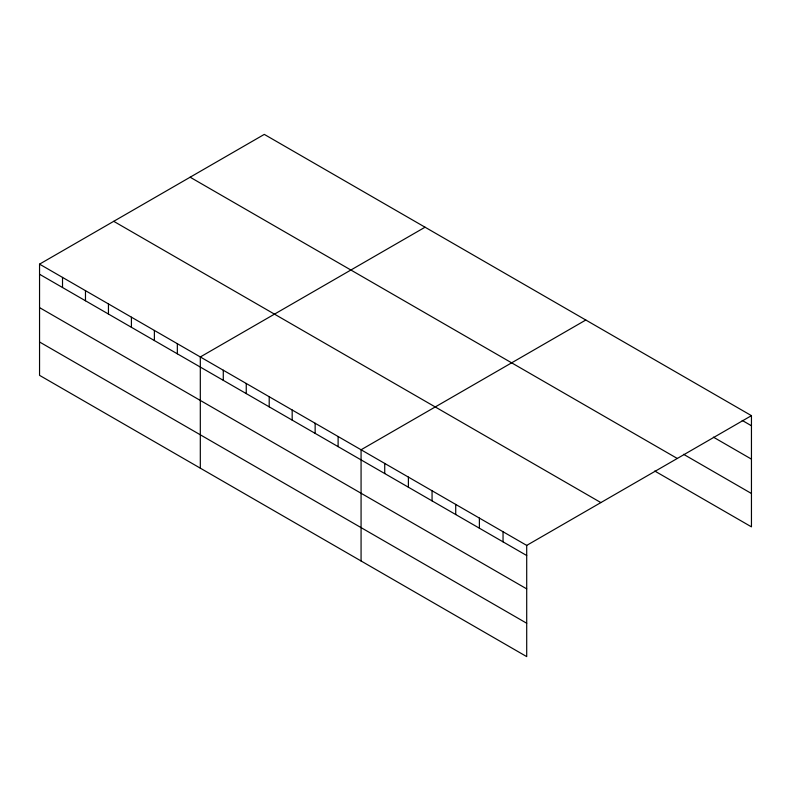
<?xml version="1.0" encoding="UTF-8"?>
<svg xmlns="http://www.w3.org/2000/svg" width="791" height="791" viewBox="0 0 791 791"><rect width="100%" height="100%" fill="white"/><g stroke="black" fill="none" stroke-linecap="round" stroke-linejoin="round"><path stroke-width="1.19" d="M39.55 264.145L526.707 545.404L526.707 656.609L39.55 375.349L39.55 264.145L264.293 134.391L751.45 415.651L751.45 526.855L654.74 471.021M425.054 227.205L200.311 356.959L200.311 468.173M585.815 320.019L361.072 449.772L361.072 560.987M526.707 545.404L751.45 415.651M742.195 420.416L751.45 425.766M713.383 437.146L751.45 459.126M683.553 454.291L751.45 493.495M190.127 177.204L677.284 458.464M113.716 221.322L600.873 502.582M39.55 274.259L526.707 555.519M39.55 307.62L526.707 588.88M39.55 341.989L526.707 623.249M503.046 531.74L503.046 541.855M479.386 518.075L479.386 528.2M455.725 504.421L455.725 514.536M432.064 490.756L432.064 500.871M408.393 477.092L408.393 487.216M384.733 463.437L384.733 473.552M338.113 436.513L338.113 446.628M315.144 423.254L315.144 433.369M292.176 409.995L292.176 420.11M269.207 396.736L269.207 406.851M246.248 383.477L246.248 393.592M223.28 370.218L223.28 380.333M177.342 343.699L177.342 353.814M154.383 330.44L154.383 340.555M131.415 317.181L131.415 327.296M108.446 303.922L108.446 314.037M85.477 290.663L85.477 300.778M62.519 277.404L62.519 287.519"/></g></svg>
